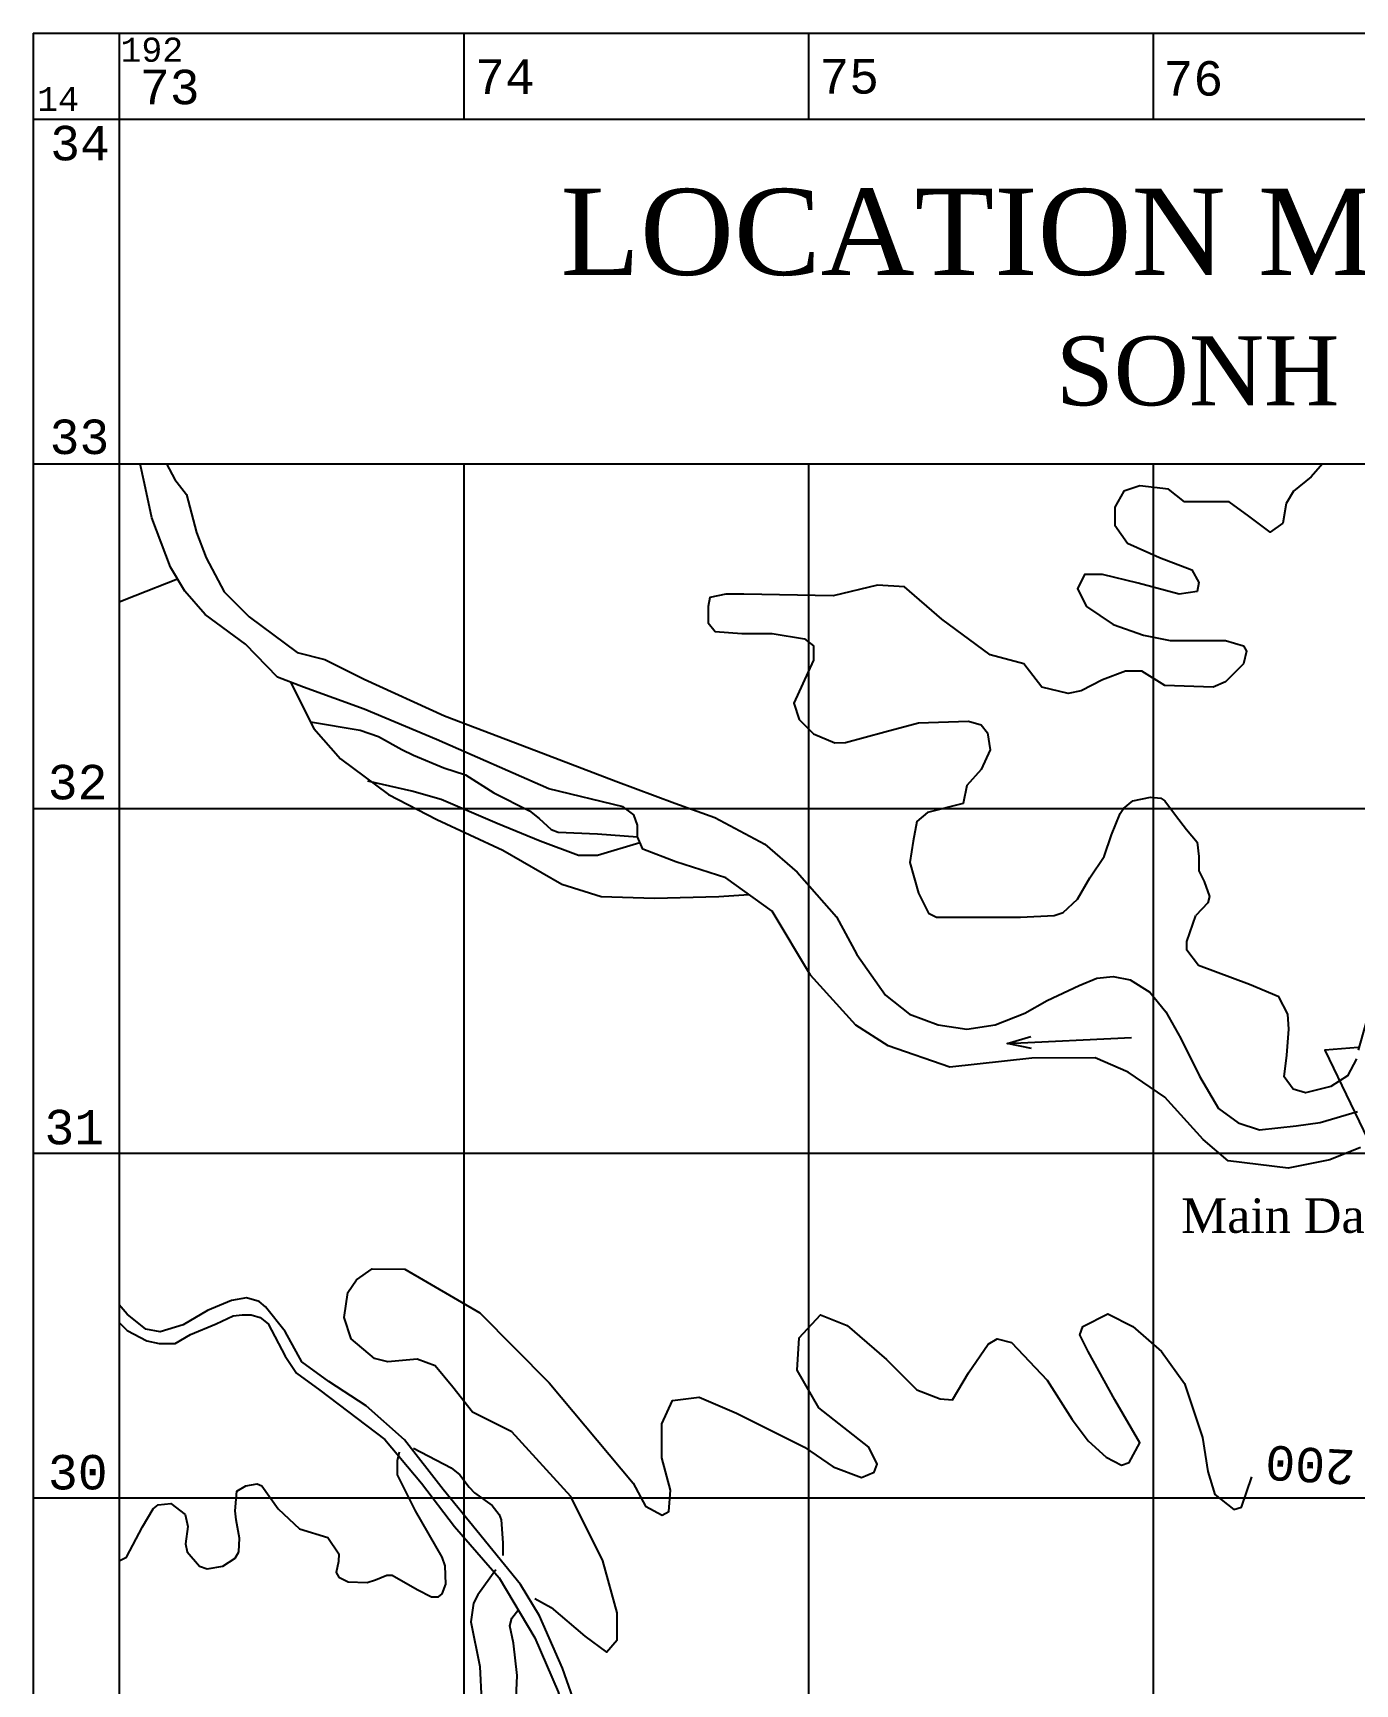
# Model space of a CAD drawing. Extents: x 19272750 to 38563660, y 1412748 to 2838873.
# Drawn here: x 19272750 to 19276586, y 1429459 to 1434250 of the extents above; entities that cross this region are included whole.
import ezdxf
from ezdxf.enums import TextEntityAlignment as Align

# ---------------------------------------------------------------- set-up
doc = ezdxf.new("R2010")
doc.units = 0
doc.header["$MEASUREMENT"] = 0
doc.linetypes.add('DASHED', pattern=[0.75, 0.5, -0.25])
doc.layers.get('0').update_dxf_attribs({"linetype": 'CONTINUOUS'})
for name, color, linetype in [('-1', 7, 'CONTINUOUS'), ('-3', 7, 'CONTINUOUS'), ('-41', 7, 'CONTINUOUS'), ('-45', 7, 'CONTINUOUS'), ('-5', 7, 'CONTINUOUS'), ('-51', 7, 'CONTINUOUS'), ('-6', 7, 'CONTINUOUS'), ('1', 7, 'CONTINUOUS'), ('3', 7, 'CONTINUOUS'), ('5', 7, 'CONTINUOUS'), ('50', 7, 'CONTINUOUS'), ('51', 7, 'CONTINUOUS')]:
    doc.layers.add(name, color=color, linetype=linetype)
doc.styles.add('MONOTXT', font='MONOTXT', dxfattribs={"height": 0.2})
doc.styles.get("Standard").update_dxf_attribs({"font": 'VNTIME.TTF'})

msp = doc.modelspace()

# ---------------------------------------------------------------- linework, layer by layer
at = {"layer": '-1', "color": 7, "linetype": 'CONTINUOUS'}
for p, q in [((19272750, 1434250), (19272750, 1412750)), ((19272750, 1434250), (19282250, 1434250)), ((19273000, 1434250), (19273000, 1434000)), ((19273000, 1434250), (19273000, 1412750)), ((19274000, 1434250), (19274000, 1434000)), ((19275000, 1434250), (19275000, 1434000)), ((19276000, 1434250), (19276000, 1434000)), ((19272750, 1434000), (19273000, 1434000)), ((19272750, 1434000), (19282250, 1434000)), ((19272750, 1433000), (19273000, 1433000)), ((19272750, 1433000), (19282250, 1433000)), ((19274000, 1433000), (19274000, 1412750)), ((19275000, 1433000), (19275000, 1412750)), ((19276000, 1433000), (19276000, 1412750)), ((19272750, 1432000), (19282250, 1432000)), ((19272750, 1431000), (19282250, 1431000)), ((19272750, 1430000), (19282250, 1430000))]:
    msp.add_line(p, q, dxfattribs=at)
at = {"layer": '-1', "color": 30, "linetype": 'CONTINUOUS'}
for points in [[(19276492, 1433000), (19276459.2, 1432962.4), (19276407.4, 1432920.8), (19276386.7, 1432884.5), (19276376.3, 1432827.3), (19276340.1, 1432801.3), (19276277.9, 1432848.1), (19276221, 1432889.7), (19276158.8, 1432889.7), (19276091.5, 1432889.7), (19276044.9, 1432926), (19275962.1, 1432936.4), (19275915.4, 1432920.8), (19275889.6, 1432874.1), (19275889.6, 1432822.1), (19275925.8, 1432770.2), (19276019, 1432728.6), (19276112.2, 1432692.2), (19276132.9, 1432655.9), (19276127.8, 1432629.9), (19276076, 1432622.1), (19275956.9, 1432653.3), (19275853.3, 1432679.2), (19275801.5, 1432679.2), (19275780.8, 1432637.7), (19275806.7, 1432585.7), (19275884.4, 1432533.8), (19275972.4, 1432502.6), (19276050.1, 1432487), (19276148.5, 1432487), (19276210.6, 1432487), (19276262.4, 1432471.4), (19276271.6, 1432456.1), (19276262.4, 1432419.5), (19276210.6, 1432367.5), (19276174.4, 1432351.9), (19276034.6, 1432357.1), (19275967.2, 1432398.7), (19275920.6, 1432398.7), (19275853.3, 1432372.7), (19275791.2, 1432341.6), (19275754, 1432333.9), (19275677.2, 1432351.9), (19275625.5, 1432419.5), (19275527.1, 1432445.5), (19275387.3, 1432549.4), (19275278.5, 1432642.9), (19275200.9, 1432648.1), (19275071.4, 1432616.9), (19274812.5, 1432622.1), (19274760.7, 1432622.1), (19274714.1, 1432611.7), (19274708.9, 1432585.7), (19274708.9, 1432539), (19274729.6, 1432513), (19274807.3, 1432507.8), (19274895.3, 1432507.8), (19274988.5, 1432492.2), (19275014.4, 1432471.4), (19275014.4, 1432429.9), (19274983.4, 1432362.3), (19274957.5, 1432305.2), (19274973, 1432258.4), (19275014.4, 1432216.9), (19275076.5, 1432189.9), (19275107.6, 1432190.9), (19275221.6, 1432222.1), (19275319.9, 1432248), (19275464.9, 1432253.2), (19275501.2, 1432242.8), (19275519.7, 1432219.1), (19275527.1, 1432170.1), (19275501.2, 1432112.9), (19275459.8, 1432066.2), (19275449.4, 1432014.2), (19275345.8, 1431988.3), (19275314.8, 1431962.3), (19275304.4, 1431905.1), (19275294.1, 1431842.8), (19275319.9, 1431754.5), (19275348.3, 1431696.4), (19275371.7, 1431684.3)], [(19275371.7, 1431684.3), (19275454.6, 1431684.3), (19275537.4, 1431684.3), (19275615.1, 1431684.3), (19275713.5, 1431689.5), (19275739.6, 1431698.1), (19275780.8, 1431736.3), (19275817.1, 1431798.6), (19275858.5, 1431861), (19275879.2, 1431923.3), (19275905.1, 1431985.7), (19275914.2, 1432000), (19275941.3, 1432022), (19275993.1, 1432032.4), (19276023.1, 1432029.8), (19276034.6, 1432022), (19276065.6, 1431980.5), (19276096.7, 1431938.9), (19276127.8, 1431902.5), (19276132.9, 1431861), (19276132.9, 1431819.4), (19276148.5, 1431788.2), (19276164.2, 1431744.6), (19276158.8, 1431725.9), (19276124.3, 1431688.9)], [(19276590.8, 1431273.6), (19276564.8, 1431224.2), (19276515.6, 1431193), (19276442.5, 1431174.8), (19276406.8, 1431185.2), (19276380.9, 1431221.6), (19276388.7, 1431284), (19276393.9, 1431359.4), (19276391.3, 1431403.5), (19276365.4, 1431452.9), (19276279.9, 1431489.3), (19276132.2, 1431543.9), (19276098.2, 1431588.6), (19276098.5, 1431614.1), (19276124.4, 1431689.4)], [(19274206.6, 1429707.5), (19274253.2, 1429681.5), (19274351.6, 1429598.4), (19274413.8, 1429551.6), (19274444.8, 1429588), (19274444.8, 1429665.9), (19274403.4, 1429816.6), (19274310.2, 1430003.6), (19274139.3, 1430190.7), (19274025.4, 1430247.8), (19273968.4, 1430320.6), (19273916.6, 1430382.9), (19273865.1, 1430401.6), (19273779.5, 1430394.7), (19273740.6, 1430403.7), (19273673.2, 1430460.8), (19273652.5, 1430523.2), (19273664, 1430595.9), (19273688.8, 1430632.3), (19273734.2, 1430664.2), (19273828.6, 1430663.5), (19274046.1, 1430536.2), (19274248, 1430333.6), (19274491.4, 1430042.6), (19274527.7, 1429975.1), (19274575.8, 1429949.7), (19274595, 1429959.5), (19274600.2, 1430021.8), (19274574.3, 1430115.4), (19274574.3, 1430214.1), (19274605.3, 1430281.6), (19274683, 1430292), (19274791.8, 1430245.2), (19274988.5, 1430146.5), (19275071.4, 1430089.4), (19275154.2, 1430058.2), (19275190.5, 1430073.8), (19275199.9, 1430097.3), (19275174.9, 1430146.5), (19275030, 1430260.8), (19274967.8, 1430369.9), (19274973, 1430463.4), (19275035.1, 1430531), (19275112.8, 1430499.8), (19275226.7, 1430401.1), (19275314.8, 1430312.8), (19275382.1, 1430286.8), (19275418.3, 1430284.2), (19275464.9, 1430362.1), (19275521.9, 1430445.3), (19275547.8, 1430460.9), (19275589.2, 1430450.5), (19275692.8, 1430341.4), (19275765.3, 1430227.1), (19275811.9, 1430164.7), (19275863.7, 1430118), (19275908.6, 1430094.6), (19275931, 1430102.4), (19275962.1, 1430159.5), (19275889.6, 1430284.2), (19275811.9, 1430424.5), (19275787.9, 1430473), (19275796.3, 1430497.2), (19275868.8, 1430533.6), (19275941.3, 1430497.2), (19276024.2, 1430424.5), (19276091.5, 1430331), (19276143.3, 1430175.1), (19276158.8, 1430076.4), (19276179.5, 1430008.9), (19276234.2, 1429965.7), (19276257.2, 1429972.5), (19276286.6, 1430060.6)], [(19273000, 1429817.2), (19273020.8, 1429827), (19273067.4, 1429915.3), (19273098.5, 1429967.3), (19273113.2, 1429979), (19273150.2, 1429982.9), (19273191.7, 1429951.7), (19273199.7, 1429916), (19273192.1, 1429866), (19273196.9, 1429842.6), (19273233.1, 1429801), (19273254.9, 1429793.2), (19273300.4, 1429801), (19273336.9, 1429824.7), (19273347, 1429842.6), (19273348.8, 1429882.4), (19273339.1, 1429935.5), (19273336.7, 1429962.1), (19273341.8, 1430019.2), (19273367.7, 1430034.8), (19273400, 1430040.4), (19273414.3, 1430034.8), (19273460.9, 1429967.3), (19273523.1, 1429910.1), (19273605.9, 1429884.1), (19273637, 1429837.4), (19273636.2, 1429814.8), (19273629.4, 1429783.2), (19273637, 1429769.9), (19273664.3, 1429755.7), (19273719.9, 1429754.3), (19273744.2, 1429761.8), (19273776.4, 1429775.4), (19273792.4, 1429775.1), (19273864.9, 1429733.5), (19273906.5, 1429712.2), (19273927, 1429712.7), (19273937.5, 1429721.5), (19273947.7, 1429749.1), (19273946.4, 1429802.1), (19273937.3, 1429827), (19273859.7, 1429962.1), (19273807.9, 1430066), (19273807.9, 1430107.6), (19273813.1, 1430133.5)], [(19273854.5, 1430143.9), (19273963.2, 1430086.8), (19273988.3, 1430065.9), (19274015.6, 1430030.2), (19274030.6, 1430014), (19274082.3, 1429977.7), (19274103, 1429951.5), (19274108.2, 1429936.1), (19274113.4, 1429868.6), (19274113.4, 1429832.2)], [(19274092.7, 1429790.6), (19274040.9, 1429717.9), (19274028.3, 1429693.8), (19274020.2, 1429640), (19274046.1, 1429510.1), (19274051.3, 1429411.4)], [(19274149.6, 1429375), (19274154.8, 1429484.1), (19274144.5, 1429577.6), (19274133.4, 1429628.4), (19274139.3, 1429650.4), (19274160, 1429676.3)]]:
    msp.add_lwpolyline(points, dxfattribs=at)
at = {"layer": '-3', "color": 132, "linetype": 'CONTINUOUS'}
msp.add_line((19273060.7, 1433000), (19273137.7, 1433000), dxfattribs=at)
at = {"layer": '-5', "color": 7, "linetype": 'CONTINUOUS'}
for points in [[(19274369.5, 1429173.3), (19274369.5, 1429214.4), (19274354, 1429313.2), (19274286.7, 1429505.4), (19274219.3, 1429657.4), (19274165, 1429748.4), (19274038.1, 1429904.3), (19273939.7, 1430023.8), (19273828.3, 1430168), (19273716.9, 1430266.7), (19273608.2, 1430336.9), (19273530.5, 1430394), (19273481.3, 1430482.4), (19273424.3, 1430553.8), (19273406.2, 1430569.4), (19273369.9, 1430579.8), (19273325.9, 1430572), (19273256, 1430543.4), (19273186.1, 1430501.9), (19273118.8, 1430481.1), (19273077.3, 1430488.9), (19273022.9, 1430533), (19273000, 1430559.4)], [(19273000, 1430508), (19273022.9, 1430485), (19273079.9, 1430455.1), (19273116.2, 1430447.3), (19273162.8, 1430447.3), (19273206.8, 1430473.3), (19273281.9, 1430504.5), (19273331.1, 1430527.8), (19273357, 1430530.4), (19273382.9, 1430530.4), (19273408.8, 1430522.6), (19273432.1, 1430504.5), (19273481.3, 1430410.9), (19273515, 1430361.6), (19273582.3, 1430312.2), (19273771.3, 1430169.3), (19273877.5, 1430042), (19273973.3, 1429916), (19274102.8, 1429767.9), (19274206.4, 1429593.8), (19274273.7, 1429436.6), (19274315.1, 1429283.3), (19274325.5, 1429202.8), (19274322.2, 1429162.9)]]:
    msp.add_lwpolyline(points, dxfattribs=at)
at = {"layer": '-51', "color": 4, "linetype": 'CONTINUOUS'}
msp.add_line((19275576.6, 1431317.6), (19275937.6, 1431335.3), dxfattribs=at)
for points in [[(19276601.6, 1431016.3), (19276513.5, 1430979.9), (19276391.8, 1430956.5), (19276218.2, 1430977.3), (19276145.7, 1431039.7), (19276034.3, 1431161.8), (19275928.1, 1431234.6), (19275832.3, 1431276.1), (19275648.4, 1431274.9), (19275410.1, 1431248.9), (19275231.4, 1431311.2), (19275138.1, 1431371), (19275006, 1431516.5), (19274894.6, 1431702.3), (19274760, 1431798.5), (19274614.9, 1431845.3), (19274519.1, 1431881.6), (19274503.6, 1431918), (19274503.6, 1431951.8), (19274493.2, 1431981.7), (19274462.1, 1432005.1), (19274247.1, 1432057.1), (19273920.8, 1432200), (19273711, 1432288.3), (19273534.8, 1432352), (19273459.7, 1432380.6), (19273366.5, 1432476.7), (19273249.9, 1432562.5), (19273190.4, 1432630.1), (19273148.9, 1432700.2), (19273094.5, 1432843.2), (19273073.8, 1432943.2), (19273060.7, 1433000)], [(19273137.7, 1433000), (19273161.9, 1432954.9), (19273195.5, 1432910.7), (19273224, 1432800.3), (19273252.5, 1432727.5), (19273304.3, 1432628.8), (19273376.9, 1432556), (19273516.7, 1432452.1), (19273597, 1432432.6), (19273711, 1432375.4), (19273944.1, 1432268.9), (19274210.9, 1432167.5), (19274441.4, 1432079.1), (19274612.3, 1432015.5), (19274728.9, 1431973.9), (19274873.9, 1431895.9), (19274967.2, 1431815.4), (19275081.1, 1431685.4), (19275140.7, 1431576.3), (19275223.6, 1431458.1), (19275293.5, 1431403.5), (19275376.4, 1431372.3), (19275459.3, 1431359.3), (19275542.2, 1431372.3), (19275627.6, 1431406.1), (19275692.4, 1431442.5), (19275785.6, 1431486.7), (19275837.4, 1431507.4), (19275884.1, 1431512.6), (19275933.3, 1431502.2), (19275990.3, 1431467.2), (19276036.9, 1431410), (19276080.9, 1431332), (19276135.3, 1431222.9), (19276189.7, 1431129.3), (19276246.7, 1431087.8), (19276308.9, 1431067), (19276415.1, 1431078.7), (19276485, 1431089.1), (19276593.8, 1431120.2)], [(19273169.6, 1432665.1), (19273046.7, 1432616.5), (19273000, 1432598.1)], [(19273497.3, 1432366.3), (19273564.5, 1432232.3), (19273642.2, 1432144.1), (19273782, 1432040.2), (19273921.8, 1431967.6), (19274113.4, 1431879.3), (19274284.3, 1431780.7), (19274398.2, 1431744.4), (19274553.6, 1431739.2), (19274740, 1431744.4), (19274827.3, 1431750.4)], [(19273555.1, 1432251), (19273699.1, 1432227.1), (19273752.8, 1432209.1), (19273820.2, 1432171.5), (19273854.5, 1432154.4), (19273942.5, 1432118.1), (19274004.6, 1432097.4), (19274087.5, 1432045.4), (19274191.1, 1431993.5), (19274218.4, 1431971.1), (19274253.1, 1431938.9), (19274273.9, 1431931.2), (19274387.9, 1431926), (19274503.6, 1431918)], [(19274511.3, 1431899.8), (19274387.9, 1431863.8), (19274332.8, 1431863.1), (19274222.1, 1431905.3), (19274097.3, 1431956.5), (19273934.1, 1432025.7), (19273849.3, 1432050.6), (19273721.7, 1432079.2)], [(19275647.4, 1431303.6), (19275576.6, 1431317.6), (19275645.7, 1431338.5)]]:
    msp.add_lwpolyline(points, dxfattribs=at)
at = {"linetype": 'CONTINUOUS', "flags": 128}
msp.add_lwpolyline([(19276595.3, 1431306.4), (19276498.6, 1431299), (19276945, 1430370.1), (19277004.5, 1430489), (19277078.9, 1430533.5), (19276639.9, 1431455), (19276595.3, 1431299)], dxfattribs=at)
at = {"layer": '1', "color": 7, "linetype": 'CONTINUOUS'}
for p, q in [((19272750, 1434250), (19272750, 1412750)), ((19272750, 1434250), (19282250, 1434250)), ((19273000, 1434250), (19273000, 1434000)), ((19273000, 1434250), (19273000, 1412750)), ((19274000, 1434250), (19274000, 1434000)), ((19275000, 1434250), (19275000, 1434000)), ((19276000, 1434250), (19276000, 1434000)), ((19272750, 1434000), (19273000, 1434000)), ((19272750, 1434000), (19282250, 1434000)), ((19272750, 1433000), (19273000, 1433000)), ((19272750, 1433000), (19282250, 1433000)), ((19274000, 1433000), (19274000, 1412750)), ((19275000, 1433000), (19275000, 1412750)), ((19276000, 1433000), (19276000, 1412750)), ((19272750, 1432000), (19282250, 1432000)), ((19272750, 1431000), (19282250, 1431000)), ((19272750, 1430000), (19282250, 1430000))]:
    msp.add_line(p, q, dxfattribs=at)
at = {"layer": '1', "color": 30, "linetype": 'CONTINUOUS'}
for points in [[(19276492, 1433000), (19276459.2, 1432962.4), (19276407.4, 1432920.8), (19276386.7, 1432884.5), (19276376.3, 1432827.3), (19276340.1, 1432801.3), (19276277.9, 1432848.1), (19276221, 1432889.7), (19276158.8, 1432889.7), (19276091.5, 1432889.7), (19276044.9, 1432926), (19275962.1, 1432936.4), (19275915.4, 1432920.8), (19275889.6, 1432874.1), (19275889.6, 1432822.1), (19275925.8, 1432770.2), (19276019, 1432728.6), (19276112.2, 1432692.2), (19276132.9, 1432655.9), (19276127.8, 1432629.9), (19276076, 1432622.1), (19275956.9, 1432653.3), (19275853.3, 1432679.2), (19275801.5, 1432679.2), (19275780.8, 1432637.7), (19275806.7, 1432585.7), (19275884.4, 1432533.8), (19275972.4, 1432502.6), (19276050.1, 1432487), (19276148.5, 1432487), (19276210.6, 1432487), (19276262.4, 1432471.4), (19276271.6, 1432456.1), (19276262.4, 1432419.5), (19276210.6, 1432367.5), (19276174.4, 1432351.9), (19276034.6, 1432357.1), (19275967.2, 1432398.7), (19275920.6, 1432398.7), (19275853.3, 1432372.7), (19275791.2, 1432341.6), (19275754, 1432333.9), (19275677.2, 1432351.9), (19275625.5, 1432419.5), (19275527.1, 1432445.5), (19275387.3, 1432549.4), (19275278.5, 1432642.9), (19275200.9, 1432648.1), (19275071.4, 1432616.9), (19274812.5, 1432622.1), (19274760.7, 1432622.1), (19274714.1, 1432611.7), (19274708.9, 1432585.7), (19274708.9, 1432539), (19274729.6, 1432513), (19274807.3, 1432507.8), (19274895.3, 1432507.8), (19274988.5, 1432492.2), (19275014.4, 1432471.4), (19275014.4, 1432429.9), (19274983.4, 1432362.3), (19274957.5, 1432305.2), (19274973, 1432258.4), (19275014.4, 1432216.9), (19275076.5, 1432189.9), (19275107.6, 1432190.9), (19275221.6, 1432222.1), (19275319.9, 1432248), (19275464.9, 1432253.2), (19275501.2, 1432242.8), (19275519.7, 1432219.1), (19275527.1, 1432170.1), (19275501.2, 1432112.9), (19275459.8, 1432066.2), (19275449.4, 1432014.2), (19275345.8, 1431988.3), (19275314.8, 1431962.3), (19275304.4, 1431905.1), (19275294.1, 1431842.8), (19275319.9, 1431754.5), (19275348.3, 1431696.4), (19275371.7, 1431684.3)], [(19275371.7, 1431684.3), (19275454.6, 1431684.3), (19275537.4, 1431684.3), (19275615.1, 1431684.3), (19275713.5, 1431689.5), (19275739.6, 1431698.1), (19275780.8, 1431736.3), (19275817.1, 1431798.6), (19275858.5, 1431861), (19275879.2, 1431923.3), (19275905.1, 1431985.7), (19275914.2, 1432000), (19275941.3, 1432022), (19275993.1, 1432032.4), (19276023.1, 1432029.8), (19276034.6, 1432022), (19276065.6, 1431980.5), (19276096.7, 1431938.9), (19276127.8, 1431902.5), (19276132.9, 1431861), (19276132.9, 1431819.4), (19276148.5, 1431788.2), (19276164.2, 1431744.6), (19276158.8, 1431725.9), (19276124.3, 1431688.9)], [(19276590.8, 1431273.6), (19276564.8, 1431224.2), (19276515.6, 1431193), (19276442.5, 1431174.8), (19276406.8, 1431185.2), (19276380.9, 1431221.6), (19276388.7, 1431284), (19276393.9, 1431359.4), (19276391.3, 1431403.5), (19276365.4, 1431452.9), (19276279.9, 1431489.3), (19276132.2, 1431543.9), (19276098.2, 1431588.6), (19276098.5, 1431614.1), (19276124.4, 1431689.4)], [(19274206.6, 1429707.5), (19274253.2, 1429681.5), (19274351.6, 1429598.4), (19274413.8, 1429551.6), (19274444.8, 1429588), (19274444.8, 1429665.9), (19274403.4, 1429816.6), (19274310.2, 1430003.6), (19274139.3, 1430190.7), (19274025.4, 1430247.8), (19273968.4, 1430320.6), (19273916.6, 1430382.9), (19273865.1, 1430401.6), (19273779.5, 1430394.7), (19273740.6, 1430403.7), (19273673.2, 1430460.8), (19273652.5, 1430523.2), (19273664, 1430595.9), (19273688.8, 1430632.3), (19273734.2, 1430664.2), (19273828.6, 1430663.5), (19274046.1, 1430536.2), (19274248, 1430333.6), (19274491.4, 1430042.6), (19274527.7, 1429975.1), (19274575.8, 1429949.7), (19274595, 1429959.5), (19274600.2, 1430021.8), (19274574.3, 1430115.4), (19274574.3, 1430214.1), (19274605.3, 1430281.6), (19274683, 1430292), (19274791.8, 1430245.2), (19274988.5, 1430146.5), (19275071.4, 1430089.4), (19275154.2, 1430058.2), (19275190.5, 1430073.8), (19275199.9, 1430097.3), (19275174.9, 1430146.5), (19275030, 1430260.8), (19274967.8, 1430369.9), (19274973, 1430463.4), (19275035.1, 1430531), (19275112.8, 1430499.8), (19275226.7, 1430401.1), (19275314.8, 1430312.8), (19275382.1, 1430286.8), (19275418.3, 1430284.2), (19275464.9, 1430362.1), (19275521.9, 1430445.3), (19275547.8, 1430460.9), (19275589.2, 1430450.5), (19275692.8, 1430341.4), (19275765.3, 1430227.1), (19275811.9, 1430164.7), (19275863.7, 1430118), (19275908.6, 1430094.6), (19275931, 1430102.4), (19275962.1, 1430159.5), (19275889.6, 1430284.2), (19275811.9, 1430424.5), (19275787.9, 1430473), (19275796.3, 1430497.2), (19275868.8, 1430533.6), (19275941.3, 1430497.2), (19276024.2, 1430424.5), (19276091.5, 1430331), (19276143.3, 1430175.1), (19276158.8, 1430076.4), (19276179.5, 1430008.9), (19276234.2, 1429965.7), (19276257.2, 1429972.5), (19276286.6, 1430060.6)], [(19273000, 1429817.2), (19273020.8, 1429827), (19273067.4, 1429915.3), (19273098.5, 1429967.3), (19273113.2, 1429979), (19273150.2, 1429982.9), (19273191.7, 1429951.7), (19273199.7, 1429916), (19273192.1, 1429866), (19273196.9, 1429842.6), (19273233.1, 1429801), (19273254.9, 1429793.2), (19273300.4, 1429801), (19273336.9, 1429824.7), (19273347, 1429842.6), (19273348.8, 1429882.4), (19273339.1, 1429935.5), (19273336.7, 1429962.1), (19273341.8, 1430019.2), (19273367.7, 1430034.8), (19273400, 1430040.4), (19273414.3, 1430034.8), (19273460.9, 1429967.3), (19273523.1, 1429910.1), (19273605.9, 1429884.1), (19273637, 1429837.4), (19273636.2, 1429814.8), (19273629.4, 1429783.2), (19273637, 1429769.9), (19273664.3, 1429755.7), (19273719.9, 1429754.3), (19273744.2, 1429761.8), (19273776.4, 1429775.4), (19273792.4, 1429775.1), (19273864.9, 1429733.5), (19273906.5, 1429712.2), (19273927, 1429712.7), (19273937.5, 1429721.5), (19273947.7, 1429749.1), (19273946.4, 1429802.1), (19273937.3, 1429827), (19273859.7, 1429962.1), (19273807.9, 1430066), (19273807.9, 1430107.6), (19273813.1, 1430133.5)], [(19273854.5, 1430143.9), (19273963.2, 1430086.8), (19273988.3, 1430065.9), (19274015.6, 1430030.2), (19274030.6, 1430014), (19274082.3, 1429977.7), (19274103, 1429951.5), (19274108.2, 1429936.1), (19274113.4, 1429868.6), (19274113.4, 1429832.2)], [(19274092.7, 1429790.6), (19274040.9, 1429717.9), (19274028.3, 1429693.8), (19274020.2, 1429640), (19274046.1, 1429510.1), (19274051.3, 1429411.4)], [(19274149.6, 1429375), (19274154.8, 1429484.1), (19274144.5, 1429577.6), (19274133.4, 1429628.4), (19274139.3, 1429650.4), (19274160, 1429676.3)]]:
    msp.add_lwpolyline(points, dxfattribs=at)
at = {"layer": '3', "color": 132, "linetype": 'CONTINUOUS'}
msp.add_line((19273060.7, 1433000), (19273137.7, 1433000), dxfattribs=at)
at = {"layer": '5', "color": 7, "linetype": 'CONTINUOUS'}
for points in [[(19274369.5, 1429173.3), (19274369.5, 1429214.4), (19274354, 1429313.2), (19274286.7, 1429505.4), (19274219.3, 1429657.4), (19274165, 1429748.4), (19274038.1, 1429904.3), (19273939.7, 1430023.8), (19273828.3, 1430168), (19273716.9, 1430266.7), (19273608.2, 1430336.9), (19273530.5, 1430394), (19273481.3, 1430482.4), (19273424.3, 1430553.8), (19273406.2, 1430569.4), (19273369.9, 1430579.8), (19273325.9, 1430572), (19273256, 1430543.4), (19273186.1, 1430501.9), (19273118.8, 1430481.1), (19273077.3, 1430488.9), (19273022.9, 1430533), (19273000, 1430559.4)], [(19273000, 1430508), (19273022.9, 1430485), (19273079.9, 1430455.1), (19273116.2, 1430447.3), (19273162.8, 1430447.3), (19273206.8, 1430473.3), (19273281.9, 1430504.5), (19273331.1, 1430527.8), (19273357, 1430530.4), (19273382.9, 1430530.4), (19273408.8, 1430522.6), (19273432.1, 1430504.5), (19273481.3, 1430410.9), (19273515, 1430361.6), (19273582.3, 1430312.2), (19273771.3, 1430169.3), (19273877.5, 1430042), (19273973.3, 1429916), (19274102.8, 1429767.9), (19274206.4, 1429593.8), (19274273.7, 1429436.6), (19274315.1, 1429283.3), (19274325.5, 1429202.8), (19274322.2, 1429162.9)]]:
    msp.add_lwpolyline(points, dxfattribs=at)
at = {"layer": '51', "color": 4, "linetype": 'CONTINUOUS'}
msp.add_line((19275576.6, 1431317.6), (19275937.6, 1431335.3), dxfattribs=at)
for points in [[(19276601.6, 1431016.3), (19276513.5, 1430979.9), (19276391.8, 1430956.5), (19276218.2, 1430977.3), (19276145.7, 1431039.7), (19276034.3, 1431161.8), (19275928.1, 1431234.6), (19275832.3, 1431276.1), (19275648.4, 1431274.9), (19275410.1, 1431248.9), (19275231.4, 1431311.2), (19275138.1, 1431371), (19275006, 1431516.5), (19274894.6, 1431702.3), (19274760, 1431798.5), (19274614.9, 1431845.3), (19274519.1, 1431881.6), (19274503.6, 1431918), (19274503.6, 1431951.8), (19274493.2, 1431981.7), (19274462.1, 1432005.1), (19274247.1, 1432057.1), (19273920.8, 1432200), (19273711, 1432288.3), (19273534.8, 1432352), (19273459.7, 1432380.6), (19273366.5, 1432476.7), (19273249.9, 1432562.5), (19273190.4, 1432630.1), (19273148.9, 1432700.2), (19273094.5, 1432843.2), (19273073.8, 1432943.2), (19273060.7, 1433000)], [(19273137.7, 1433000), (19273161.9, 1432954.9), (19273195.5, 1432910.7), (19273224, 1432800.3), (19273252.5, 1432727.5), (19273304.3, 1432628.8), (19273376.9, 1432556), (19273516.7, 1432452.1), (19273597, 1432432.6), (19273711, 1432375.4), (19273944.1, 1432268.9), (19274210.9, 1432167.5), (19274441.4, 1432079.1), (19274612.3, 1432015.5), (19274728.9, 1431973.9), (19274873.9, 1431895.9), (19274967.2, 1431815.4), (19275081.1, 1431685.4), (19275140.7, 1431576.3), (19275223.6, 1431458.1), (19275293.5, 1431403.5), (19275376.4, 1431372.3), (19275459.3, 1431359.3), (19275542.2, 1431372.3), (19275627.6, 1431406.1), (19275692.4, 1431442.5), (19275785.6, 1431486.7), (19275837.4, 1431507.4), (19275884.1, 1431512.6), (19275933.3, 1431502.2), (19275990.3, 1431467.2), (19276036.9, 1431410), (19276080.9, 1431332), (19276135.3, 1431222.9), (19276189.7, 1431129.3), (19276246.7, 1431087.8), (19276308.9, 1431067), (19276415.1, 1431078.7), (19276485, 1431089.1), (19276593.8, 1431120.2)], [(19273169.6, 1432665.1), (19273046.7, 1432616.5), (19273000, 1432598.1)], [(19273497.3, 1432366.3), (19273564.5, 1432232.3), (19273642.2, 1432144.1), (19273782, 1432040.2), (19273921.8, 1431967.6), (19274113.4, 1431879.3), (19274284.3, 1431780.7), (19274398.2, 1431744.4), (19274553.6, 1431739.2), (19274740, 1431744.4), (19274827.3, 1431750.4)], [(19273555.1, 1432251), (19273699.1, 1432227.1), (19273752.8, 1432209.1), (19273820.2, 1432171.5), (19273854.5, 1432154.4), (19273942.5, 1432118.1), (19274004.6, 1432097.4), (19274087.5, 1432045.4), (19274191.1, 1431993.5), (19274218.4, 1431971.1), (19274253.1, 1431938.9), (19274273.9, 1431931.2), (19274387.9, 1431926), (19274503.6, 1431918)], [(19274511.3, 1431899.8), (19274387.9, 1431863.8), (19274332.8, 1431863.1), (19274222.1, 1431905.3), (19274097.3, 1431956.5), (19273934.1, 1432025.7), (19273849.3, 1432050.6), (19273721.7, 1432079.2)], [(19275647.4, 1431303.6), (19275576.6, 1431317.6), (19275645.7, 1431338.5)]]:
    msp.add_lwpolyline(points, dxfattribs=at)

# ---------------------------------------------------------------- texts
at = {"layer": '-1', "color": 7, "linetype": 'CONTINUOUS', "style": 'MONOTXT'}
for s, height, p in [('192', 70, (19273094.8, 1434201.6)), ('73', 100, (19273146.8, 1434093.4)), ('74', 100, (19274119.7, 1434123.5)), ('75', 100, (19275118.4, 1434123.5)), ('76', 100, (19276117.1, 1434118.4)), ('14', 70, (19272822.7, 1434058.6)), ('34', 100, (19272886.4, 1433930.6)), ('33', 100, (19272884.7, 1433078.4)), ('32', 100, (19272879.3, 1432076.4)), ('31', 100, (19272869.7, 1431075.4)), ('30', 100, (19272879.9, 1430074))]:
    msp.add_text(s, height=height, dxfattribs=at).set_placement(p, align=Align.MIDDLE)
at = {"layer": '-1', "color": 30, "linetype": 'CONTINUOUS', "style": 'MONOTXT'}
msp.add_text('200', height=100, rotation=176.7409, dxfattribs=at).set_placement((19276455.9, 1430094.6), align=Align.MIDDLE)
at = {"layer": '-41', "color": 3, "linetype": 'CONTINUOUS'}
msp.add_text('Main Dam', height=100, dxfattribs=at).set_placement((19276406.3, 1430818.3), align=Align.MIDDLE)
at = {"layer": '-45', "color": 7, "linetype": 'CONTINUOUS'}
msp.add_text('LOCATION MAP OF CROSS SECTION', height=250, dxfattribs=at).set_placement((19277480.3, 1433672.7), align=Align.MIDDLE)
at = {"layer": '-6', "color": 7, "linetype": 'DASHED'}
msp.add_text('SONH HINH RESERVOIR', height=200, dxfattribs=at).set_placement((19277421.4, 1433268.6), align=Align.MIDDLE)
at = {"layer": '1', "color": 7, "linetype": 'CONTINUOUS', "style": 'MONOTXT'}
for s, height, p in [('192', 70, (19273094.8, 1434201.6)), ('73', 100, (19273146.8, 1434093.4)), ('74', 100, (19274119.7, 1434123.5)), ('75', 100, (19275118.4, 1434123.5)), ('76', 100, (19276117.1, 1434118.4)), ('14', 70, (19272822.7, 1434058.6)), ('34', 100, (19272886.4, 1433930.6)), ('33', 100, (19272884.7, 1433078.4)), ('32', 100, (19272879.3, 1432076.4)), ('31', 100, (19272869.7, 1431075.4)), ('30', 100, (19272879.9, 1430074))]:
    msp.add_text(s, height=height, dxfattribs=at).set_placement(p, align=Align.MIDDLE)
at = {"layer": '1', "color": 30, "linetype": 'CONTINUOUS', "style": 'MONOTXT'}
msp.add_text('200', height=100, rotation=176.7409, dxfattribs=at).set_placement((19276455.9, 1430094.6), align=Align.MIDDLE)

# ---------------------------------------------------------------- meshes
at = {"layer": '50', "color": 134, "linetype": 'CONTINUOUS'}
mesh = msp.add_polyface(dxfattribs=at)
corners = [(19280990.8, 1430976.8), (19280060.9, 1431254.7), (19279801.2, 1431241.8), (19279638, 1431166.2), (19279597.9, 1431025.3), (19276571.9, 1429095.9), (19276097.8, 1429073.2), (19276667.2, 1429045.6), (19276062.6, 1429043.1), (19276752.5, 1428975.1), (19276067.6, 1428997.8), (19276258.3, 1428962.5), (19276817.7, 1428854.3), (19276398.8, 1428927.3), (19276862.9, 1428718.4), (19276504.1, 1428831.6), (19276464, 1428635.4), (19276943.2, 1428592.6), (19276519.2, 1428595.1), (19277018.4, 1428502), (19276584.4, 1428534.7), (19276511.7, 1429151.3), (19276431.4, 1429146.2), (19282000, 1430139.6), (19280783.7, 1429374.4), (19281021.6, 1429140.9), (19280972, 1429185.6), (19280803.5, 1429314.8), (19282000, 1427893.7), (19281130.6, 1428897.4), (19281031.5, 1429056.4), (19281289.3, 1428609.2), (19281135.6, 1428832.8), (19281249.6, 1428634.1), (19281125.7, 1428763.2), (19281294.2, 1428460.2), (19281319, 1428286.2), (19281433, 1428172), (19281467.7, 1428032.8), (19281398.3, 1427878.8), (19281948.5, 1427849), (19281383.4, 1427814.2), (19281908.8, 1427809.2), (19281383.4, 1427749.6), (19281829.5, 1427754.6), (19281799.8, 1427695), (19281418.1, 1427670.1), (19281799.8, 1427605.5), (19281467.7, 1427615.5), (19281765.1, 1427521.1), (19281527.2, 1427540.9), (19281670.9, 1427481.3), (19277409.8, 1428235.2), (19277349.6, 1428250.3), (19277806.1, 1428547.3), (19277128.8, 1428522.1), (19277715.8, 1428466.7), (19277078.6, 1428471.8), (19276629.6, 1428403.8), (19277625.5, 1428356), (19276694.8, 1428348.4), (19277284.3, 1428295.6), (19277575.3, 1428260.4), (19277151.8, 1428243.1), (19277083.6, 1428255.3), (19277238.7, 1428285.4), (19276742.5, 1428245.3), (19277038.5, 1428260.4), (19276983.3, 1428220.1), (19276882.9, 1428235.2), (19278168, 1427754.8), (19277443.8, 1427748.1), (19277979.3, 1427664.3), (19277821.1, 1427571), (19278146.3, 1427741), (19279532.6, 1430997.6), (19279449.8, 1430964.9), (19280989.4, 1430913.5), (19278608.9, 1429187.2), (19280704.4, 1429349.6), (19280585.4, 1429339.6), (19280431.8, 1429289.9), (19280436.7, 1429185.6), (19278722, 1429155.6), (19280476.4, 1429150.8), (19278812.3, 1429075.1), (19280748.6, 1428959.6), (19278812.3, 1428979.4), (19280908.9, 1428789.4), (19278722, 1428883.8), (19278501.2, 1428778.1), (19281022.1, 1428704.4), (19278420.9, 1428677.4), (19281125.8, 1428581.5), (19278290.4, 1428677.4), (19277459.9, 1428597.6), (19277354.6, 1428562.4), (19281191.8, 1428373.5), (19277896.4, 1428527.1), (19278097.1, 1428421.4), (19281191.8, 1428137.1), (19278157.3, 1428330.8), (19277964.2, 1428101.8), (19281172.9, 1428004.8), (19277743.4, 1427955.8), (19281276.7, 1427825.1), (19277739.6, 1427953.4), (19277581.8, 1427856.5), (19277477.7, 1427786.9), (19281333.3, 1427654.9), (19278223.3, 1427754.8), (19278260.2, 1427707.3), (19278318.8, 1427639.9), (19281333.3, 1427456.4), (19278358.3, 1427610.9), (19278403.8, 1427535.6), (19278228.6, 1427481.4), (19281371, 1427286.2), (19278192.2, 1427401.3), (19279509.9, 1427121.1), (19279465.3, 1427091.3), (19279322.9, 1426742.6), (19281823.7, 1427097.2), (19279658.6, 1427096.2), (19281993.4, 1427049.9), (19279708.1, 1427006.8), (19279885.2, 1426755), (19279840.1, 1426740), (19279675, 1426729.9), (19279770.1, 1426659.7), (19279664.9, 1426649.6), (19277613, 1428954.3), (19277349.6, 1428949.9), (19277723.4, 1428843.5), (19277399.7, 1428874.4), (19278019.4, 1428823.4), (19277399.7, 1428809), (19278180, 1428793.2), (19277444.9, 1428733.5), (19280603.5, 1426427.4), (19279945.3, 1426388.7), (19280500.9, 1426378.7), (19279945.3, 1426343.5), (19280310.7, 1426238.2), (19280080.4, 1426338.5), (19280125.5, 1426268.3), (19280250.6, 1426152.9), (19279985.3, 1426137.8), (19280210.6, 1426067.5), (19279890.2, 1426047.5), (19280095.4, 1426017.4), (19279895.2, 1425992.3), (19281004, 1426141.1), (19280843.8, 1426126.1), (19280994, 1426070.8), (19280788.7, 1426010.6), (19280994, 1425980.4), (19280763.7, 1425935.2), (19280913.9, 1425895.1), (19280773.7, 1425849.9), (19282000, 1426909.9), (19279965.3, 1426724.9), (19280678.6, 1426432.4), (19280000.3, 1426569.4), (19281670.9, 1426010.6), (19280888.8, 1426256.6), (19281054, 1426181.3), (19281104.1, 1426020.6), (19281606.5, 1425941), (19281124.1, 1425935.2), (19281547.3, 1425915.7), (19281149.1, 1425844.9), (19281494.5, 1425859.9), (19281469.5, 1425794.6), (19281204.2, 1425774.6), (19281414.4, 1425664.1), (19281299.3, 1425719.3), (19281334.3, 1425578.7), (19281249.2, 1425623.9), (19281014, 1426206.4), (19279990.3, 1426453.9), (19281710.5, 1427248.4), (19276827.8, 1428245.3), (19277173.9, 1428260.4), (19277464.9, 1428265.4), (19276704.8, 1428313.2), (19277244.2, 1428547.3), (19280853.1, 1429210.4), (19280744, 1429379.4), (19279906.6, 1431254.4), (19276411.3, 1429100.9), (19277490, 1428658), (19276569.4, 1428469.2), (19278281.9, 1427499.9), (19278420.9, 1427595), (19278287.2, 1427666.3), (19278247, 1427731), (19278030.5, 1427678.3), (19277863, 1427599), (19277802.7, 1427535.2), (19277522.3, 1427826.6), (19277606.6, 1427866.4), (19278154.8, 1428278), (19278001.8, 1428471.8), (19277520.1, 1428240.2), (19277389.4, 1428223.7), (19277384, 1428223.6), (19277143.9, 1428240.2), (19276938.1, 1428194.9), (19276514.2, 1428741.1), (19276147.9, 1428992.7), (19276238.2, 1429108.5), (19276426.4, 1429191.5), (19277319.5, 1429080.8), (19277429.8, 1429106.6), (19278616.6, 1428848.6), (19278631.7, 1429185.9), (19279410.5, 1430964.3), (19279490, 1431015.2), (19279607.9, 1431088.2), (19279703.3, 1431219.1), (19280009.4, 1431259.4), (19280093.5, 1431283.9), (19281011.9, 1430813.4), (19281874.1, 1427789.4), (19281715.5, 1427481.3), (19281631.3, 1427481.3), (19281462.7, 1427938.4), (19281457.8, 1428107.4), (19281353.7, 1428236.6), (19281294.2, 1428375.7), (19281314, 1428544.6), (19281150.5, 1428683.8), (19281071.2, 1428947.1), (19280932.4, 1429185.6), (19280818.4, 1429265.1), (19280644.9, 1429339.6), (19280506.1, 1429329.7), (19280431.8, 1429225.4), (19281512.4, 1427333.5), (19281539.6, 1425910.1), (19281239.2, 1425563.6), (19281104.1, 1426085.9), (19280833.8, 1425839.8), (19280778.7, 1426342), (19279980.3, 1425977.2), (19280135.5, 1426313.4), (19279990.3, 1426328.5), (19280000.3, 1426644.6), (19279725, 1426589.4), (19279680, 1426594.4), (19279430.6, 1426982), (19279344.6, 1426770.1)]
mesh.append_faces([[corners[k] for k in face] for face in [(1, 0, 222), (22, 21, 212), (29, 30, 233), (33, 34, 232), (49, 51, 225), (52, 53, 206, 205), (63, 64, 207), (68, 69, 208), (73, 71, 199), (74, 72, 197), (76, 75, 218), (120, 121, 252, 251), (129, 130, 250, 249), (132, 131, 214, 213), (150, 151, 245), (158, 159, 243), (177, 178, 241), (144, 142, 247), (26, 187, 234), (189, 1, 221), (117, 181, 239)]], dxfattribs={"vtx0": -1, "color": 134})
mesh.append_faces([[corners[k] for k in face] for face in [(6, 5, 190, 211), (24, 23, 188), (42, 43, 44, 224), (55, 54, 186), (62, 61, 184, 204), (65, 67, 183), (72, 71, 73, 198), (77, 78, 23, 223), (79, 78, 80, 236), (80, 78, 81, 237), (81, 78, 82, 238), (161, 160, 126), (170, 171, 172, 240)]], dxfattribs={"vtx0": -1, "vtx1": -1, "color": 134})
mesh.append_faces([[corners[k] for k in face] for face in [(23, 24, 25, 28), (59, 60, 61, 62), (70, 71, 72, 74), (105, 108, 110, 109), (124, 125, 126, 160), (141, 142, 144, 143), (160, 161, 162, 164)]], dxfattribs={"vtx0": -1, "vtx1": -1, "vtx2": -1, "color": 134})
mesh.append_faces([[corners[k] for k in face] for face in [(117, 118, 119, 181)]], dxfattribs={"vtx0": -1, "vtx1": -1, "vtx2": -1, "vtx3": -1, "color": 134})
mesh.append_faces([[corners[k] for k in face] for face in [(0, 1, 189, 2), (56, 57, 192, 58), (75, 76, 77, 0), (23, 78, 79, 188), (93, 94, 191, 95), (164, 165, 179, 166)]], dxfattribs={"vtx0": -1, "vtx1": -1, "vtx3": -1, "color": 134})
mesh.append_faces([[corners[k] for k in face] for face in [(0, 4, 75), (5, 6, 8, 7), (7, 8, 10, 9), (9, 11, 13, 12), (12, 13, 15, 14), (14, 16, 18, 17), (17, 18, 20, 19), (19, 20, 192, 57), (21, 22, 190, 5), (25, 24, 27, 26), (31, 32, 34, 33), (28, 39, 41, 40), (40, 41, 43, 42), (44, 43, 46, 45), (45, 46, 48, 47), (47, 48, 50, 49), (53, 52, 184, 61), (54, 55, 57, 56), (56, 58, 60, 59), (61, 60, 185), (64, 63, 183, 67), (66, 65, 61, 185), (69, 68, 67, 182), (71, 70, 110, 108), (82, 83, 85, 84), (84, 85, 87, 86), (86, 87, 89, 88), (88, 90, 92, 91), (91, 92, 94, 93), (93, 54, 98, 97), (54, 96, 186), (97, 99, 101, 100), (100, 102, 104, 103), (103, 104, 106, 105), (109, 112, 114, 113), (113, 116, 118, 117), (119, 118, 121, 120), (122, 123, 125, 124), (123, 122, 181, 119), (126, 125, 128, 127), (127, 128, 130, 129), (131, 132, 134, 133), (133, 134, 136, 135), (135, 136, 138, 137), (137, 138, 191, 94), (139, 140, 142, 141), (140, 139, 162, 180), (143, 145, 147, 146), (146, 147, 149, 148), (148, 149, 151, 150), (152, 153, 155, 154), (153, 152, 179, 165), (154, 155, 157, 156), (156, 157, 159, 158), (162, 163, 180), (164, 167, 169, 168), (168, 169, 171, 170), (172, 171, 174, 173), (173, 174, 176, 175), (175, 176, 178, 177)]], dxfattribs={"vtx0": -1, "vtx2": -1, "color": 134})
mesh.append_faces([[corners[k] for k in face] for face in [(28, 25, 30, 29), (28, 29, 32, 31), (65, 66, 182, 67), (93, 95, 96, 54)]], dxfattribs={"vtx0": -1, "vtx2": -1, "vtx3": -1, "color": 134})
mesh.append_faces([[corners[k] for k in face] for face in [(0, 2, 220, 3), (0, 3, 219, 4), (9, 10, 210, 11), (14, 15, 209, 16), (26, 27, 235, 187), (28, 31, 231, 35), (28, 35, 230, 36), (28, 36, 229, 37), (28, 37, 228, 38), (28, 38, 227, 39), (49, 50, 226, 51), (77, 76, 217, 78), (82, 78, 216, 83), (88, 89, 215, 90), (97, 98, 203, 99), (100, 101, 202, 102), (105, 106, 201, 107), (105, 107, 200, 108), (109, 110, 196, 111), (109, 111, 195, 112), (113, 114, 194, 115), (113, 115, 193, 116), (143, 144, 246, 145), (162, 161, 248, 163), (164, 162, 244, 165), (164, 166, 242, 167)]], dxfattribs={"vtx0": -1, "vtx3": -1, "color": 134})

doc.saveas('drawing.dxf')
